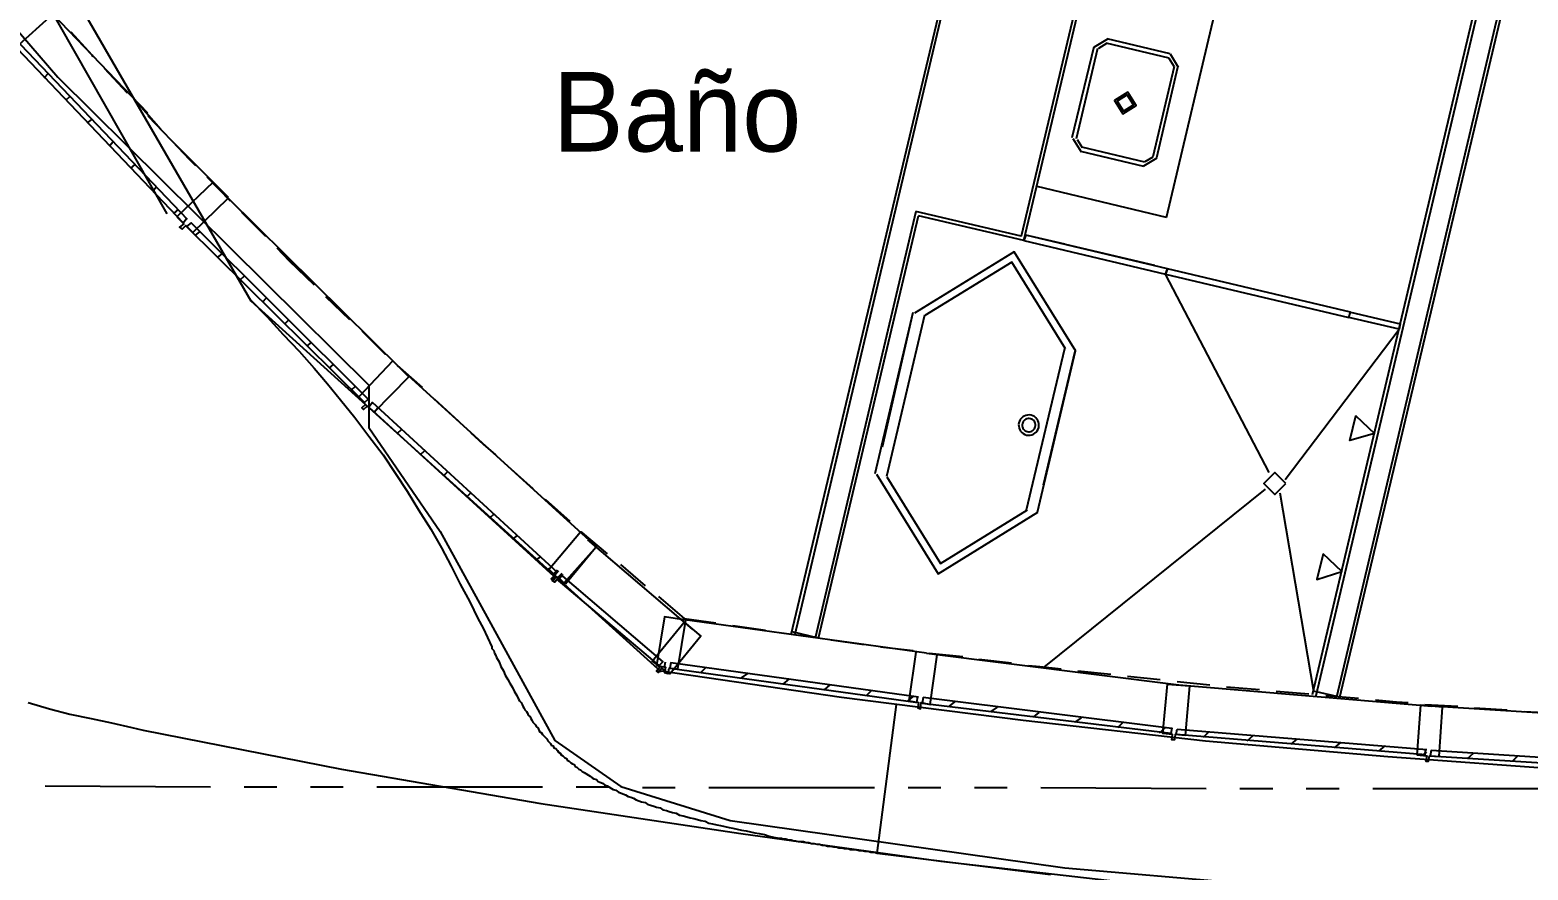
# Model space of a CAD drawing. Header units: feet. Extents: x -84 to 198, y -22 to 181.
# Drawn here: x 34.65 to 57.22, y 8.54 to 21.19 of the extents above; entities that cross this region are included whole.
import ezdxf
from ezdxf.enums import TextEntityAlignment as Align

# ---------------------------------------------------------------- set-up
doc = ezdxf.new("R2010")
doc.units = ezdxf.units.FT
for name, color, linetype in [('A-AREA-UNIDAD', 30, 'CONTINUOUS'), ('A-LINEA', 7, 'CONTINUOUS'), ('A-LINEA-FINA', 9, 'CONTINUOUS'), ('A-NOMBRE-ESPACIO', 2, 'CONTINUOUS')]:
    doc.layers.add(name, color=color, linetype=linetype)

msp = doc.modelspace()

# ---------------------------------------------------------------- linework, layer by layer
at = {"layer": 'A-AREA-UNIDAD'}
msp.add_lwpolyline([(21.472, 40.1956), (24.56, 34.72), (27.36, 30.3289), (32.288, 23.7156), (35.072, 20.48), (39.76, 15.84), (39.76, 15.2), (40.832, 13.6356), (42.56, 10.4889), (43.552, 9.7956), (45.2, 9.28), (50.24, 8.5689), (58.272, 7.8756), (64.128, 7.68), (70.88, 7.9644)], dxfattribs=at)
at = {"layer": 'A-LINEA'}
for p, q in [((14.3494, 57.9517), (37.9821, 17.1107)), ((14.3494, 57.9517), (37.9821, 17.1107)), ((14.4497, 57.5585), (36.7145, 18.4188)), ((49.6267, 18.0178), (52.6667, 30.8311)), ((51.7733, 18.3644), (53.6133, 26.1511)), ((46.12, 12.0844), (48.8933, 23.7378)), ((46.1733, 12.0711), (48.9467, 23.7778)), ((53.9733, 11.1778), (56.7733, 23.0044)), ((54.0267, 11.1644), (56.8133, 22.9378)), ((57.1067, 22.8711), (54.3333, 11.1378)), ((54.3867, 11.1378), (57.1733, 22.9111)), ((50.8851, 21.0533), (50.6845, 20.9295)), ((50.8697, 20.9884), (50.7494, 20.9142)), ((51.8133, 20.7644), (50.8667, 20.9911)), ((51.8267, 20.8311), (50.88, 21.0578)), ((50.68, 20.9378), (50.3467, 19.5644)), ((50.7333, 20.9111), (50.4133, 19.5511)), ((51.8906, 20.6414), (51.8164, 20.7618)), ((51.9555, 20.626), (51.8317, 20.8266)), ((34.8667, 20.4711), (34.9333, 20.5378)), ((35.7733, 20.6178), (36.12, 20.2444)), ((51.5733, 19.2844), (51.8933, 20.6444)), ((51.6267, 19.2711), (51.9467, 20.6311)), ((35.2, 20.1378), (35.2533, 20.1911)), ((36.2933, 20.0711), (36.6267, 19.6978)), ((36.4267, 19.8978), (36.7733, 19.5378)), ((35.52, 19.7911), (35.5867, 19.8444)), ((35.8533, 19.4444), (35.9067, 19.5111)), ((36.7733, 19.5378), (37.64, 18.6711)), ((50.3645, 19.5562), (50.4882, 19.3556)), ((50.4294, 19.5408), (50.5036, 19.4205)), ((50.4933, 19.4311), (51.44, 19.2044)), ((50.48, 19.3644), (51.4267, 19.1378)), ((51.4349, 19.1423), (51.6355, 19.266)), ((51.4503, 19.2071), (51.5706, 19.2814)), ((36.1733, 19.1111), (36.24, 19.1644)), ((37.32, 18.9778), (37.6667, 18.6178)), ((36.5067, 18.7644), (36.56, 18.8311)), ((51.7733, 18.3644), (49.8267, 18.8311)), ((36.8267, 18.4311), (36.8933, 18.4844)), ((37.84, 18.4444), (38.2, 18.0844)), ((48, 18.4578), (46.48, 12.0311)), ((46.5333, 12.0311), (48.04, 18.3911)), ((49.6267, 18.0178), (48.04, 18.3911)), ((37.1467, 18.0978), (37.2133, 18.1511)), ((50.24, 17.9644), (49.6533, 18.0978)), ((51.6, 17.6444), (49.6533, 18.0978)), ((38.3733, 17.9111), (38.56, 17.7111)), ((37.48, 17.7644), (37.5467, 17.8178)), ((38.56, 17.7111), (38.9333, 17.3511)), ((37.8267, 17.4311), (37.88, 17.4844)), ((51.7333, 17.5644), (51.7333, 17.5644)), ((51.7333, 17.5644), (51.7333, 17.5644)), ((53.32, 14.5244), (51.76, 17.5111)), ((38.16, 17.0978), (38.2133, 17.1511)), ((39.1067, 17.1778), (39.4667, 16.8311)), ((37.9821, 17.1107), (44.1617, 11.5206)), ((47.3867, 14.5111), (47.96, 16.9378)), ((47.4933, 14.9111), (47.96, 16.9378)), ((38.4933, 16.7644), (38.5467, 16.8178)), ((47.56, 14.4711), (48.1333, 16.8978)), ((54.4933, 16.9111), (54.4933, 16.9111)), ((54.5733, 16.8844), (54.5733, 16.8844)), ((54.5733, 16.8844), (54.5733, 16.8844)), ((38.8267, 16.4311), (38.8933, 16.4844)), ((53.56, 14.4178), (55.28, 16.6844)), ((49.6667, 13.9644), (50.24, 16.3911)), ((39.16, 16.0978), (39.2267, 16.1511)), ((40.1867, 16.1378), (40.56, 15.8044)), ((39.4933, 15.7644), (39.56, 15.8311)), ((40.7467, 15.6311), (41.1067, 15.2978)), ((39.84, 15.4311), (39.8933, 15.4978)), ((49.6085, 15.3608), (49.5885, 15.343)), ((49.6312, 15.3748), (49.6085, 15.3608)), ((49.6561, 15.3847), (49.6312, 15.3748)), ((49.6823, 15.3901), (49.6561, 15.3847)), ((49.709, 15.3908), (49.6823, 15.3901)), ((49.7354, 15.387), (49.709, 15.3908)), ((49.7608, 15.3785), (49.7354, 15.387)), ((49.7843, 15.3658), (49.7608, 15.3785)), ((49.8053, 15.3493), (49.7843, 15.3658)), ((49.823, 15.3293), (49.8053, 15.3493)), ((40.1867, 15.1111), (40.2533, 15.1778)), ((49.5508, 15.2732), (49.5469, 15.2468)), ((49.5469, 15.2468), (49.5477, 15.22)), ((49.5477, 15.22), (49.5531, 15.1939)), ((49.5592, 15.2986), (49.5508, 15.2732)), ((49.5531, 15.1939), (49.5629, 15.169)), ((49.5719, 15.3221), (49.5592, 15.2986)), ((49.5629, 15.169), (49.577, 15.1463)), ((49.5885, 15.343), (49.5719, 15.3221)), ((49.577, 15.1463), (49.5947, 15.1263)), ((49.5947, 15.1263), (49.6157, 15.1097)), ((49.6027, 15.2609), (49.6002, 15.2436)), ((49.6002, 15.2436), (49.6007, 15.2262)), ((49.6007, 15.2262), (49.6042, 15.2091)), ((49.6082, 15.2774), (49.6027, 15.2609)), ((49.6042, 15.2091), (49.6106, 15.1929)), ((49.6165, 15.2928), (49.6082, 15.2774)), ((49.6106, 15.1929), (49.6198, 15.1781)), ((49.6273, 15.3064), (49.6165, 15.2928)), ((49.6198, 15.1781), (49.6313, 15.1651)), ((49.6403, 15.318), (49.6273, 15.3064)), ((49.6313, 15.1651), (49.645, 15.1543)), ((49.6552, 15.3272), (49.6403, 15.318)), ((49.645, 15.1543), (49.6603, 15.146)), ((49.6714, 15.3336), (49.6552, 15.3272)), ((49.6603, 15.146), (49.6769, 15.1405)), ((49.6884, 15.3371), (49.6714, 15.3336)), ((49.6769, 15.1405), (49.6941, 15.1379)), ((49.7059, 15.3376), (49.6884, 15.3371)), ((49.6941, 15.1379), (49.7116, 15.1384)), ((49.7231, 15.3351), (49.7059, 15.3376)), ((49.7116, 15.1384), (49.7286, 15.142)), ((49.7397, 15.3296), (49.7231, 15.3351)), ((49.7286, 15.142), (49.7448, 15.1484)), ((49.755, 15.3213), (49.7397, 15.3296)), ((49.7448, 15.1484), (49.7597, 15.1575)), ((49.7687, 15.3105), (49.755, 15.3213)), ((49.7597, 15.1575), (49.7727, 15.1691)), ((49.7802, 15.2975), (49.7687, 15.3105)), ((49.7727, 15.1691), (49.7835, 15.1828)), ((49.7894, 15.2826), (49.7802, 15.2975)), ((49.7835, 15.1828), (49.7918, 15.1981)), ((49.7958, 15.2664), (49.7894, 15.2826)), ((49.7915, 15.1147), (49.8115, 15.1325)), ((49.7918, 15.1981), (49.7973, 15.2147)), ((49.7993, 15.2493), (49.7958, 15.2664)), ((49.7973, 15.2147), (49.7998, 15.2319)), ((49.7998, 15.2319), (49.7993, 15.2493)), ((49.8115, 15.1325), (49.8281, 15.1535)), ((49.8371, 15.3065), (49.823, 15.3293)), ((49.8281, 15.1535), (49.8408, 15.177)), ((49.8469, 15.2817), (49.8371, 15.3065)), ((49.8408, 15.177), (49.8492, 15.2023)), ((49.8523, 15.2555), (49.8469, 15.2817)), ((49.8492, 15.2023), (49.8531, 15.2288)), ((49.8531, 15.2288), (49.8523, 15.2555)), ((49.6157, 15.1097), (49.6392, 15.097)), ((49.6392, 15.097), (49.6646, 15.0886)), ((49.6646, 15.0886), (49.691, 15.0847)), ((49.691, 15.0847), (49.7177, 15.0855)), ((49.7177, 15.0855), (49.7439, 15.0909)), ((49.7439, 15.0909), (49.7688, 15.1007)), ((49.7688, 15.1007), (49.7915, 15.1147)), ((40.5333, 14.7911), (40.6, 14.8578)), ((40.8933, 14.4844), (40.9467, 14.5378)), ((41.8533, 14.6178), (42.2267, 14.2844)), ((41.24, 14.1644), (41.2933, 14.2178)), ((49.9333, 11.5911), (53.2667, 14.2711)), ((53.48, 14.2178), (53.9867, 11.2311)), ((42.4133, 14.1244), (42.7867, 13.7911)), ((41.5867, 13.8444), (41.64, 13.8978)), ((41.9333, 13.5244), (42, 13.5778)), ((42.9733, 13.6178), (43.3467, 13.2978)), ((43.0533, 13.5111), (44.6267, 12.1644)), ((42.28, 13.2044), (42.3467, 13.2578)), ((43.5467, 13.1378), (43.92, 12.8178)), ((42.5467, 13.0044), (42.6, 13.0578)), ((42.6133, 13.0444), (42.56, 12.9778)), ((42.6667, 13.0044), (42.6, 12.9378)), ((42.6267, 12.9244), (42.68, 12.9911)), ((44.12, 12.6578), (44.5067, 12.3244)), ((48.16, 11.8044), (44.3733, 12.3244)), ((44.5067, 12.3244), (44.9867, 12.2578)), ((45.24, 12.2178), (45.7333, 12.1511)), ((45.9733, 12.1111), (46.4667, 12.0444)), ((46.5333, 12.0311), (46.1333, 12.1244)), ((47.4667, 11.8978), (47.96, 11.8444)), ((48.2, 11.8044), (48.7067, 11.7511)), ((44.2133, 11.5911), (44.2267, 11.6711)), ((44.76, 11.5111), (44.84, 11.5911)), ((48.9467, 11.7111), (49.44, 11.6578)), ((50.44, 11.5378), (50.9333, 11.4844)), ((45.3733, 11.4311), (45.4667, 11.4978)), ((46, 11.3378), (46.0933, 11.4178)), ((46.6267, 11.2578), (46.7067, 11.3244)), ((51.1867, 11.4578), (51.68, 11.4044)), ((51.9333, 11.3778), (52.4267, 11.3244)), ((52.68, 11.2978), (53.1733, 11.2578)), ((47.2533, 11.1644), (47.3333, 11.2444)), ((47.88, 11.0844), (47.96, 11.1511)), ((48.0133, 11.0578), (48.0267, 11.1511)), ((48.1067, 11.1378), (48.0933, 11.0444)), ((48.5067, 11.0044), (48.5867, 11.0711)), ((53.4267, 11.2311), (53.92, 11.1911)), ((54.3867, 11.1378), (53.9867, 11.2311)), ((54.1733, 11.1644), (54.6667, 11.1244)), ((47.4133, 8.7911), (47.7067, 11.0311)), ((49.1333, 10.9244), (49.2267, 10.9911)), ((49.7733, 10.8444), (49.8533, 10.9111)), ((55.6667, 11.0311), (56.16, 11.0044)), ((56.4133, 10.9778), (56.9067, 10.9511)), ((57.16, 10.9244), (57.6667, 10.8978)), ((50.4, 10.7644), (50.4933, 10.8311)), ((51.04, 10.6844), (51.12, 10.7644)), ((51.6667, 10.6044), (51.76, 10.6844)), ((51.9333, 10.6578), (55.6933, 10.3511)), ((52.3333, 10.5378), (52.4133, 10.6178)), ((52.9867, 10.4844), (53.08, 10.5644)), ((53.6533, 10.4311), (53.7467, 10.5111)), ((54.3067, 10.3778), (54.4, 10.4578)), ((54.9733, 10.3244), (55.0667, 10.4044)), ((55.64, 10.2711), (55.6933, 10.3111)), ((55.6667, 10.2711), (55.68, 10.3511)), ((56.3067, 10.2178), (56.4, 10.2978)), ((56.9867, 10.1778), (57.0667, 10.2578)), ((34.88, 9.8044), (37.3733, 9.7911)), ((37.88, 9.7911), (38.3733, 9.7911)), ((38.88, 9.7911), (39.3733, 9.7911)), ((39.88, 9.7911), (42.3733, 9.7911)), ((42.88, 9.7911), (43.3733, 9.7911)), ((43.88, 9.7778), (44.3733, 9.7778)), ((44.88, 9.7778), (47.3733, 9.7778)), ((47.88, 9.7778), (48.3733, 9.7778)), ((48.88, 9.7778), (49.3733, 9.7778)), ((49.88, 9.7778), (52.3733, 9.7644)), ((52.88, 9.7644), (53.3733, 9.7644)), ((53.88, 9.7644), (54.3733, 9.7644)), ((54.88, 9.7644), (57.3733, 9.7644))]:
    msp.add_line(p, q, dxfattribs=at)
for points in [[(36.4267, 19.9378), (34.88, 21.5511), (32.4133, 24.4711), (30.08, 27.4978), (27.8533, 30.6178), (25.7733, 33.8311), (25.3733, 34.4978)], [(52.6267, 30.8978), (49.5867, 18.0844), (48, 18.4578)], [(34.28, 20.9778), (34.3467, 21.0311), (34.44, 20.9244), (35, 21.4311), (34.7733, 21.6711), (34.2, 21.1778)], [(37.0267, 18.3378), (34.4133, 21.0711), (34.36, 21.0178), (36.96, 18.2844), (37.0133, 18.3511)], [(35.2667, 21.1644), (35.5867, 20.8178), (35.6, 20.7911)], [(51.1917, 20.2533), (50.9912, 20.1295), (51.1149, 19.9289), (51.3155, 20.0527), (51.1917, 20.2533)], [(51.1825, 20.2144), (51.0301, 20.1203), (51.1241, 19.9679), (51.2766, 20.0619), (51.1825, 20.2144)], [(36.8, 19.5111), (37.0533, 19.2444), (37.1467, 19.1511)], [(36.8667, 18.3778), (36.9733, 18.2711), (36.9067, 18.2178), (36.9467, 18.1911), (37, 18.2444), (37.1067, 18.1378), (37.64, 18.6578), (37.4133, 18.8978), (36.8667, 18.3778)], [(43.08, 13.4978), (40.24, 16.0844), (37.64, 18.6578)], [(39.7467, 15.6311), (37.08, 18.2844), (37.0133, 18.2311), (39.6933, 15.5778), (39.7467, 15.6311)], [(49.6267, 18.0178), (51.76, 17.5111), (51.7867, 17.5911), (49.6533, 18.0978), (49.6267, 18.0178)], [(50.4066, 16.3512), (49.4799, 17.8511), (47.98, 16.9243)], [(49.68, 18.0444), (49.68, 18.0444), (49.68, 18.0444)], [(50.2509, 16.388), (49.4431, 17.6954), (48.1358, 16.8875)], [(54.5467, 16.9378), (51.7867, 17.5911), (51.76, 17.5111), (54.52, 16.8578), (54.5467, 16.9378)], [(51.8133, 17.5378), (51.8133, 17.5378), (51.8133, 17.5378)], [(37.9733, 17.1244), (38.2267, 16.8711), (38.4667, 16.6044), (38.7067, 16.3511), (38.9333, 16.0978), (39.1333, 15.8578), (39.3333, 15.6178), (39.5467, 15.3511), (39.76, 15.0711), (39.9733, 14.7911), (40.16, 14.5111), (40.3333, 14.2444), (40.5067, 13.9644), (40.6933, 13.6711), (40.8533, 13.3911), (41, 13.1111), (41.1333, 12.8444), (41.28, 12.5778), (41.4, 12.3244), (41.48, 12.1778), (41.6133, 11.8978), (41.6133, 11.8711), (41.64, 11.8444), (41.6533, 11.8044), (41.6667, 11.7778), (41.68, 11.7378), (41.72, 11.6711), (41.7467, 11.6044), (41.7867, 11.5378), (41.8133, 11.4711), (41.8533, 11.4044), (41.88, 11.3511), (41.92, 11.2844), (41.9467, 11.2311), (41.9867, 11.1644), (42.0133, 11.1111), (42.0267, 11.0844), (42.0533, 11.0578), (42.0667, 11.0311), (42.08, 11.0044), (42.0933, 10.9778), (42.1067, 10.9511), (42.1333, 10.9244), (42.1467, 10.8978), (42.16, 10.8711), (42.1867, 10.8444), (42.2, 10.8178), (42.2133, 10.7911), (42.2267, 10.7644), (42.2533, 10.7378), (42.2667, 10.7244), (42.28, 10.6978), (42.3067, 10.6711), (42.32, 10.6444), (42.3333, 10.6178), (42.36, 10.6044), (42.3733, 10.5778), (42.4, 10.5511), (42.4133, 10.5378), (42.44, 10.5111), (42.4533, 10.4844), (42.4667, 10.4711), (42.4933, 10.4444), (42.5067, 10.4178), (42.5333, 10.4044), (42.5467, 10.3778), (42.5733, 10.3644), (42.6, 10.3378), (42.6133, 10.3111), (42.64, 10.2978), (42.6533, 10.2711), (42.68, 10.2578), (42.7067, 10.2311), (42.7333, 10.2178), (42.7467, 10.1911), (42.7733, 10.1778), (42.8, 10.1511), (42.8267, 10.1378), (42.8533, 10.1244), (42.8667, 10.0978), (42.8933, 10.0844), (42.92, 10.0578), (42.9467, 10.0444), (42.9733, 10.0178), (43, 10.0044), (43.0267, 9.9911), (43.0667, 9.9644), (43.0933, 9.9511), (43.12, 9.9244), (43.1467, 9.9111), (43.1867, 9.8978), (43.2133, 9.8711), (43.24, 9.8578), (43.28, 9.8444), (43.3067, 9.8178), (43.3467, 9.8044), (43.3733, 9.7911), (43.4133, 9.7644), (43.44, 9.7511), (43.48, 9.7378), (43.52, 9.7111), (43.5467, 9.6978), (43.5867, 9.6844), (43.6267, 9.6711), (43.6667, 9.6444), (43.7067, 9.6311), (43.7467, 9.6178), (43.7867, 9.5911), (43.8267, 9.5778), (43.8667, 9.5644), (43.92, 9.5511), (43.96, 9.5244), (44, 9.5111), (44.0533, 9.4978), (44.0933, 9.4844), (44.1467, 9.4711), (44.1867, 9.4444), (44.24, 9.4311), (44.28, 9.4178), (44.3333, 9.4044), (44.3867, 9.3911), (44.44, 9.3644), (44.4933, 9.3511), (44.5467, 9.3378), (44.6, 9.3244), (44.6533, 9.3111), (44.7067, 9.2978), (44.76, 9.2844), (44.8267, 9.2711), (44.88, 9.2444), (44.9333, 9.2311), (45, 9.2178), (45.0533, 9.2044), (45.12, 9.1911), (45.1867, 9.1778), (45.24, 9.1644), (45.3067, 9.1511), (45.3733, 9.1378), (45.44, 9.1244), (45.5067, 9.1111), (45.5733, 9.0978), (45.64, 9.0844), (45.72, 9.0711), (45.7867, 9.0444), (45.8533, 9.0311), (45.9333, 9.0178), (45.9733, 9.0178), (46, 9.0044), (46.04, 9.0044), (46.08, 8.9911), (46.12, 8.9911), (46.16, 8.9778), (46.1867, 8.9778), (46.2267, 8.9644), (46.2667, 8.9644), (46.3067, 8.9644), (46.3467, 8.9511), (46.3867, 8.9511), (46.4267, 8.9378), (46.4667, 8.9378), (46.5067, 8.9244), (46.5467, 8.9244), (46.5867, 8.9111), (46.6267, 8.9111), (46.6667, 8.8978), (46.7067, 8.8978), (46.76, 8.8844), (46.8, 8.8844), (46.84, 8.8711), (46.88, 8.8711), (46.92, 8.8578), (46.9733, 8.8578), (47.0133, 8.8444), (47.0533, 8.8444), (47.0933, 8.8444), (47.1467, 8.8311), (47.1867, 8.8311), (47.2267, 8.8178), (47.28, 8.8178), (47.32, 8.8044), (47.3733, 8.8044), (47.4133, 8.7911), (50.0267, 8.4711)], [(37.9733, 17.1244), (38.2267, 16.8711), (38.4667, 16.6044), (38.7067, 16.3511), (38.9333, 16.0978), (39.1333, 15.8578), (39.3333, 15.6178), (39.5467, 15.3511), (39.76, 15.0711), (39.9733, 14.7911), (40.16, 14.5111), (40.3333, 14.2444), (40.5067, 13.9644), (40.6933, 13.6711), (40.8533, 13.3911), (41, 13.1111), (41.1333, 12.8444), (41.28, 12.5778), (41.4, 12.3244), (41.48, 12.1778), (41.6133, 11.8978), (41.6133, 11.8711), (41.64, 11.8444), (41.6533, 11.8044), (41.6667, 11.7778), (41.68, 11.7378), (41.72, 11.6711), (41.7467, 11.6044), (41.7867, 11.5378), (41.8133, 11.4711), (41.8533, 11.4044), (41.88, 11.3511), (41.92, 11.2844), (41.9467, 11.2311), (41.9867, 11.1644), (42.0133, 11.1111), (42.0267, 11.0844), (42.0533, 11.0578), (42.0667, 11.0311), (42.08, 11.0044), (42.0933, 10.9778), (42.1067, 10.9511), (42.1333, 10.9244), (42.1467, 10.8978), (42.16, 10.8711), (42.1867, 10.8444), (42.2, 10.8178), (42.2133, 10.7911), (42.2267, 10.7644), (42.2533, 10.7378), (42.2667, 10.7244), (42.28, 10.6978), (42.3067, 10.6711), (42.32, 10.6444), (42.3333, 10.6178), (42.36, 10.6044), (42.3733, 10.5778), (42.4, 10.5511), (42.4133, 10.5378), (42.44, 10.5111), (42.4533, 10.4844), (42.4667, 10.4711), (42.4933, 10.4444), (42.5067, 10.4178), (42.5333, 10.4044), (42.5467, 10.3778), (42.5733, 10.3644), (42.6, 10.3378), (42.6133, 10.3111), (42.64, 10.2978), (42.6533, 10.2711), (42.68, 10.2578), (42.7067, 10.2311), (42.7333, 10.2178), (42.7467, 10.1911), (42.7733, 10.1778), (42.8, 10.1511), (42.8267, 10.1378), (42.8533, 10.1244), (42.8667, 10.0978), (42.8933, 10.0844), (42.92, 10.0578), (42.9467, 10.0444), (42.9733, 10.0178), (43, 10.0044), (43.0267, 9.9911), (43.0667, 9.9644), (43.0933, 9.9511), (43.12, 9.9244), (43.1467, 9.9111), (43.1867, 9.8978), (43.2133, 9.8711), (43.24, 9.8578), (43.28, 9.8444), (43.3067, 9.8178), (43.3467, 9.8044), (43.3733, 9.7911), (43.4133, 9.7644), (43.44, 9.7511), (43.48, 9.7378), (43.52, 9.7111), (43.5467, 9.6978), (43.5867, 9.6844), (43.6267, 9.6711), (43.6667, 9.6444), (43.7067, 9.6311), (43.7467, 9.6178), (43.7867, 9.5911), (43.8267, 9.5778), (43.8667, 9.5644), (43.92, 9.5511), (43.96, 9.5244), (44, 9.5111), (44.0533, 9.4978), (44.0933, 9.4844), (44.1467, 9.4711), (44.1867, 9.4444), (44.24, 9.4311), (44.28, 9.4178), (44.3333, 9.4044), (44.3867, 9.3911), (44.44, 9.3644), (44.4933, 9.3511), (44.5467, 9.3378), (44.6, 9.3244), (44.6533, 9.3111), (44.7067, 9.2978), (44.76, 9.2844), (44.8267, 9.2711), (44.88, 9.2444), (44.9333, 9.2311), (45, 9.2178), (45.0533, 9.2044), (45.12, 9.1911), (45.1867, 9.1778), (45.24, 9.1644), (45.3067, 9.1511), (45.3733, 9.1378), (45.44, 9.1244), (45.5067, 9.1111), (45.5733, 9.0978), (45.64, 9.0844), (45.72, 9.0711), (45.7867, 9.0444), (45.8533, 9.0311), (45.9333, 9.0178), (45.9733, 9.0178), (46, 9.0044), (46.04, 9.0044), (46.08, 8.9911), (46.12, 8.9911), (46.16, 8.9778), (46.1867, 8.9778), (46.2267, 8.9644), (46.2667, 8.9644), (46.3067, 8.9644), (46.3467, 8.9511), (46.3867, 8.9511), (46.4267, 8.9378), (46.4667, 8.9378), (46.5067, 8.9244), (46.5467, 8.9244), (46.5867, 8.9111), (46.6267, 8.9111), (46.6667, 8.8978), (46.7067, 8.8978), (46.76, 8.8844), (46.8, 8.8844), (46.84, 8.8711), (46.88, 8.8711), (46.92, 8.8578), (46.9733, 8.8578), (47.0133, 8.8444), (47.0533, 8.8444), (47.0933, 8.8444), (47.1467, 8.8311), (47.1867, 8.8311), (47.2267, 8.8178), (47.28, 8.8178), (47.32, 8.8044), (47.3733, 8.8044), (47.4133, 8.7911), (50.0267, 8.4711)], [(55.28, 16.6844), (54.52, 16.8578), (54.5467, 16.9378), (55.2933, 16.7644), (55.28, 16.6844)], [(39.6533, 16.6578), (40, 16.3111), (40.0133, 16.3111)], [(49.92, 14.3378), (50.4, 16.3511), (49.8267, 13.9244)], [(39.6, 15.6578), (39.7067, 15.5511), (39.6533, 15.4978), (39.68, 15.4711), (39.7333, 15.5244), (39.84, 15.4311), (40.36, 15.9644), (40.12, 16.2044), (39.6, 15.6578)], [(42.6, 13.0178), (39.8133, 15.5778), (39.76, 15.5111), (42.5467, 12.9644)], [(41.2933, 15.1244), (41.48, 14.9511), (41.6667, 14.7911)], [(47.4067, 14.4977), (48.3335, 12.9978), (49.8333, 13.9246)], [(47.5624, 14.4609), (48.3702, 13.1535), (49.6776, 13.9613)], [(53.5733, 14.3578), (53.4067, 14.5244), (53.24, 14.3578), (53.4067, 14.1911), (53.5733, 14.3578)], [(42.4533, 13.0844), (42.56, 12.9778), (42.5067, 12.9244), (42.5333, 12.8978), (42.5867, 12.9511), (42.6933, 12.8578), (43.2, 13.4178), (42.96, 13.6311)], [(42.72, 12.8444), (42.6133, 12.9378), (42.56, 12.8711), (42.52, 12.8978), (42.5733, 12.9644), (42.4667, 13.0578), (42.9467, 13.6311), (43.2, 13.4178), (42.72, 12.8444)], [(42.64, 12.9911), (44.1867, 11.6711), (44.1333, 11.6178), (42.5867, 12.9244)], [(44.2933, 11.4844), (44.1733, 11.5778), (44.12, 11.5111), (44.0933, 11.5378), (44.1467, 11.6044), (44.0267, 11.6844), (44.5067, 12.2711), (44.76, 12.0578), (44.2933, 11.4844)], [(44.0933, 11.6178), (44.2267, 11.5911), (44.2133, 11.5111), (44.2667, 11.4978), (44.28, 11.5778), (44.4133, 11.5644), (44.5333, 12.2978), (44.2133, 12.3511), (44.0933, 11.6178)], [(46.72, 12.0044), (47.1867, 11.9378), (47.2133, 11.9378)], [(48, 11.8178), (47.8933, 11.0844), (48.04, 11.0578), (48.0267, 10.9778), (48.0667, 10.9644), (48.08, 11.0578), (48.2133, 11.0311), (48.32, 11.7778)], [(48.16, 11.8044), (51.96, 11.3244), (55.7733, 11.0044)], [(44.16, 11.5378), (46.88, 11.1378), (49.6133, 10.7911), (52.36, 10.4844), (55.1067, 10.2444), (57.8533, 10.0444), (60.6, 9.8978), (62.48, 9.8311), (64.3733, 9.8044), (66.2533, 9.8311), (68.1467, 9.9111), (70.0267, 10.0178), (71.9067, 10.1778)], [(48.04, 11.1378), (44.3067, 11.6578), (44.2933, 11.5778), (48.0267, 11.0578)], [(49.6933, 11.6178), (49.8667, 11.6044), (50.1867, 11.5644)], [(52.0533, 10.5644), (51.9067, 10.5778), (51.8933, 10.4978), (51.8533, 10.4978), (51.8667, 10.5778), (51.72, 10.5911), (51.7867, 11.3378), (52.12, 11.3111), (52.0533, 10.5644)], [(34.6267, 11.0578), (34.9467, 10.9644), (35.2533, 10.8844), (35.5733, 10.8178), (35.88, 10.7511), (36.1867, 10.6844), (36.36, 10.6444), (39.3467, 10.0578), (42.3467, 9.5378), (45.36, 9.0844), (48.3733, 8.6711), (51.4, 8.3244), (54.4267, 8.0444), (57.4667, 7.8178), (60.4933, 7.6444), (62.64, 7.5778), (64.7867, 7.5511), (66.9333, 7.5911), (69.08, 7.6844), (71.2267, 7.8311)], [(48.1067, 11.1378), (51.8533, 10.6711), (51.84, 10.5911), (48.0933, 11.0444)], [(54.92, 11.0978), (55.24, 11.0711), (55.4133, 11.0578)], [(55.5467, 10.2711), (55.6933, 10.2578), (55.68, 10.1778), (55.72, 10.1778), (55.7333, 10.2578), (55.88, 10.2444), (55.9333, 10.9911), (55.6, 11.0178), (55.5467, 10.2711)], [(63.4133, 10.6711), (59.5867, 10.7644), (55.7733, 11.0044)], [(55.68, 10.2711), (51.92, 10.5778), (51.9333, 10.6578)], [(59.52, 10.0978), (55.76, 10.3378), (55.7467, 10.2578), (59.52, 10.0178), (59.52, 10.0978)]]:
    msp.add_lwpolyline(points, dxfattribs=at)
at = {"layer": 'A-LINEA-FINA'}
for points in [[(54.5333, 15.0044), (54.6267, 15.3778), (54.9067, 15.1111), (54.5333, 15.0044), (54.5333, 15.0044)], [(54.1333, 13.2978), (54.04, 12.9111), (54.4133, 13.0311), (54.1333, 13.2978), (54.1333, 13.2978)]]:
    msp.add_lwpolyline(points, dxfattribs=at)

# ---------------------------------------------------------------- texts
at = {"layer": 'A-NOMBRE-ESPACIO'}
msp.add_text('Baño', height=1.2, dxfattribs=at).set_placement((44.4, 19.36), align=Align.CENTER)

doc.saveas('drawing.dxf')
